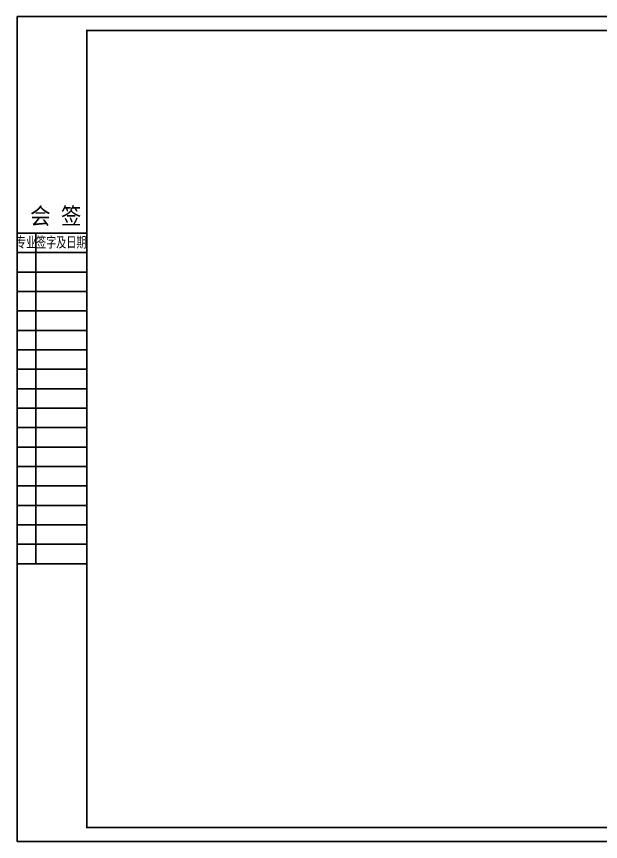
# Model space of a CAD drawing. Header units: inches. Extents: x 9 to 429, y 271 to 568.
# Drawn here: x 9.2 to 219.3, y 270.6 to 567.6 of the extents above; entities that cross this region are included whole.
import ezdxf
from ezdxf.enums import TextEntityAlignment as Align

# ---------------------------------------------------------------- set-up
doc = ezdxf.new("R2010")
doc.units = ezdxf.units.IN
doc.header["$MEASUREMENT"] = 0
for name, color, linetype in [('BORDER', 7, 'Continuous'), ('内层矩形', 1, 'Continuous'), ('外层矩形', 1, 'Continuous')]:
    doc.layers.add(name, color=color, linetype=linetype)
doc.styles.add('HZ', font='txt_____.ttf', dxfattribs={"width": 0.7, "bigfont": 'HZTXT'})
doc.styles.add('ROMAND', font='romand__.ttf', dxfattribs={"width": 0.7, "bigfont": 'OCHINESE.shx'})

# ---------------------------------------------------------------- blocks, each defined once
blk = doc.blocks.new('会签')
at = {"color": 0}
for p, q in [((3629.69, -1305.73), (3604.69, -1305.73)), ((3611.37, -1424.73), (3611.37, -1305.73)), ((3629.69, -1312.73), (3604.69, -1312.73)), ((3629.69, -1319.73), (3604.69, -1319.73)), ((3629.69, -1326.73), (3604.69, -1326.73)), ((3629.69, -1333.73), (3604.69, -1333.73)), ((3629.69, -1340.73), (3604.69, -1340.73)), ((3629.69, -1347.73), (3604.69, -1347.73)), ((3629.69, -1354.73), (3604.69, -1354.73)), ((3629.69, -1361.73), (3604.69, -1361.73)), ((3629.69, -1368.73), (3604.69, -1368.73)), ((3629.69, -1375.73), (3604.69, -1375.73)), ((3629.69, -1382.73), (3604.69, -1382.73)), ((3629.69, -1389.73), (3604.69, -1389.73)), ((3629.69, -1396.73), (3604.69, -1396.73)), ((3629.69, -1403.73), (3604.69, -1403.73)), ((3629.69, -1410.73), (3604.69, -1410.73)), ((3629.69, -1417.73), (3604.69, -1417.73)), ((3629.69, -1424.73), (3604.69, -1424.73))]:
    blk.add_line(p, q, dxfattribs=at)
for s, height, style, width, p in [('会 签  ', 6, 'HZ', 0.9, (3622.23, -1302.52)), ('专业签字及日期', 3.8, 'ROMAND', 0.7, (3616.9, -1310.89))]:
    blk.add_text(s, height=height, dxfattribs=dict(at, style=style, width=width)).set_placement(p, align=Align.CENTER)

msp = doc.modelspace()

# ---------------------------------------------------------------- linework, layer by layer
at = {"layer": 'BORDER', "color": 7, "linetype": 'Continuous'}
msp.add_lwpolyline([(9.45, 270.58), (429.45, 270.58), (429.45, 567.58), (9.45, 567.58)], close=True, dxfattribs=at)
at = {"layer": 'BORDER', "color": 1, "linetype": 'Continuous', "const_width": 0.5}
msp.add_lwpolyline([(34.45, 275.58), (424.45, 275.58), (424.45, 562.58), (34.45, 562.58)], close=True, dxfattribs=at)
at = {"layer": '内层矩形'}
msp.add_lwpolyline([(34.45, 562.58), (424.45, 562.58), (424.45, 275.58), (34.45, 275.58)], close=True, dxfattribs=at)
at = {"layer": '外层矩形'}
msp.add_lwpolyline([(9.45, 567.58), (429.45, 567.58), (429.45, 270.58), (9.45, 270.58)], close=True, dxfattribs=at)

# ---------------------------------------------------------------- block references
at = {"color": 0}
msp.add_blockref('会签', (-3595.24, 1795.31), dxfattribs=at)

doc.saveas('drawing.dxf')
